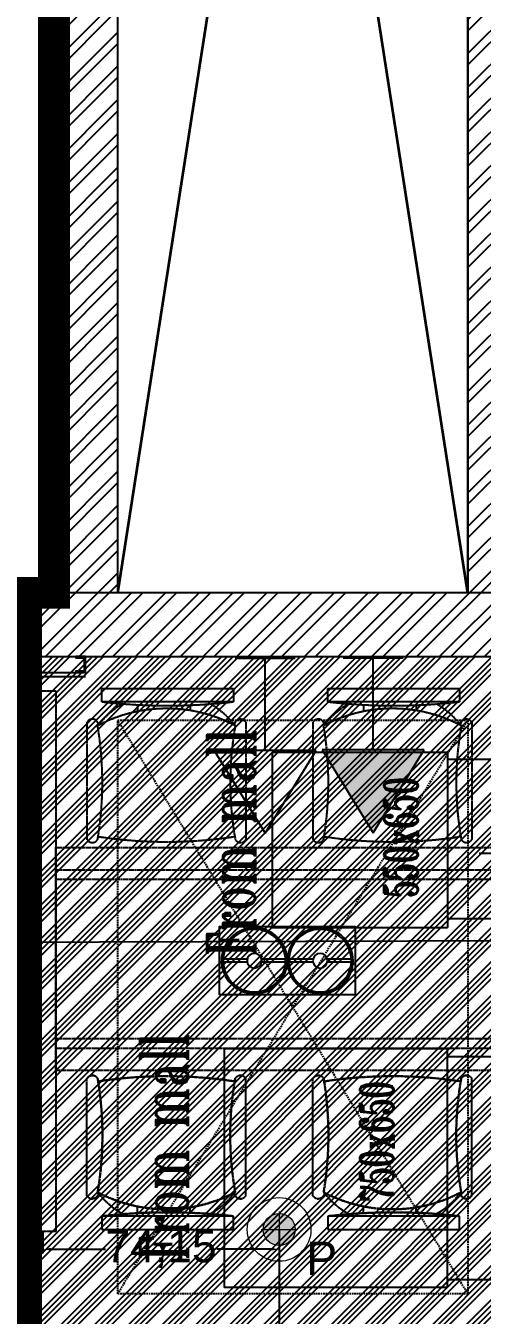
# Model space of a CAD drawing. Extents: x -2975 to 7327, y -1166 to 1029.
# Drawn here: x -83.8 to 59.5, y -579 to -174.3 of the extents above; entities that cross this region are included whole.
import ezdxf
from ezdxf import colors
from ezdxf.entities.mleader import LeaderData, LeaderLine
from ezdxf.enums import TextEntityAlignment as Align
from ezdxf.math import Vec2, Vec3

# ---------------------------------------------------------------- set-up
doc = ezdxf.new("R2010")
doc.units = 0
doc.header["$PDMODE"] = 34
for name, pattern in [('LOD-D2-03-04-SHEET 01 LEVEL 02 PLAN$0$004-002-APX-LVL-02-ZONE08$0$HIDDENX2', [0.75, 0.5, -0.25]), ('XR-Mince$0$Anchor Stor (Ground Floor Plan ) Xref$2$Retail Building ( Ground Floor ) Xref$0$HIDDEN', [0.375, 0.25, -0.125]), ('XR-Mince$0$D2-03-04 PLAN$0$DASHDOT2', [12.7, 6.35, -3.175, 0, -3.175]), ('XR-Mince$0$LOWER LEVEL GROUND FLOOR$0$DASHDOT', [25.4, 12.7, -6.35, 0, -6.35])]:
    doc.linetypes.add(name, pattern=pattern)
for name, color, linetype, lineweight in [('E-L-TEXT', 7, 'Continuous', 13), ('XR-Mince$0$D2-03-04 PLAN$0$S-GRID-IDEN', 8, 'Continuous', 35), ('XR-Mince$0$partition', 8, 'Continuous', 9)]:
    doc.layers.add(name, color=color, linetype=linetype, lineweight=lineweight)
for name, color, linetype in [('E-TEXT-LIGHTING', 7, 'Continuous'), ('fire extinguisher', 7, 'Continuous'), ('fire fighting', 1, 'Continuous'), ('H-DUCT-EXH', 20, 'Continuous'), ('LOD-D2-03-04-SHEET 01 LEVEL 02 PLAN$0$004-002-APX-LVL-02-ZONE08$0$A-OPEN-ABOV', 8, 'LOD-D2-03-04-SHEET 01 LEVEL 02 PLAN$0$004-002-APX-LVL-02-ZONE08$0$HIDDENX2'), ('M-EXHAUST', 1, 'Continuous'), ('M-FIRE FIGHTING-1.5 INCH', 1, 'Continuous'), ('M-FIRE FIGHTING-2 INCH', 1, 'Continuous'), ('M-FRESHAIR', 4, 'Continuous'), ('ventilation hood', 6, 'Continuous'), ('XR-Mince$0$004-002-APX-LVL-02-ZONE08$0$A-OPEN-BELW', 8, 'Continuous'), ('XR-Mince$0$004-002-APX-LVL-02-ZONE08$0$A-WALL-FULL', 8, 'Continuous'), ('XR-Mince$0$004-002-APX-LVL-02-ZONE08$0$A-WALL-PATT', 8, 'Continuous'), ('XR-Mince$0$004-002-APX-LVL-02-ZONE08$0$A-WALL-PLST', 8, 'Continuous'), ('XR-Mince$0$004-002-APX-LVL-02-ZONE08$0$I-DETL-ELEV', 8, 'Continuous'), ('XR-Mince$0$ceiling', 149, 'Continuous'), ('XR-Mince$0$D2-03-04 PLAN$0$A-SECT-004L', 8, 'Continuous'), ('XR-Mince$0$fur dashed', 15, 'XR-Mince$0$Anchor Stor (Ground Floor Plan ) Xref$2$Retail Building ( Ground Floor ) Xref$0$HIDDEN'), ('XR-Mince$0$hatch-wall', 8, 'Continuous'), ('XR-Mince$0$lease line', 8, 'Continuous'), ('XR-Mince$0$lighting unit', 4, 'Continuous')]:
    doc.layers.add(name, color=color, linetype=linetype)
doc.styles.add('ROMANT', font='romant__.ttf')
doc.styles.get("Standard").update_dxf_attribs({"font": 'arial.ttf'})
doc.styles.add('XR-Mince$0$Standard', font='arial.ttf')
doc.dimstyles.new('ISO-25', dxfattribs={"dimtxt": 10, "dimasz": 2.5, "dimexe": 1.25, "dimexo": 0.625, "dimtad": 0, "dimtxsty": 'Standard', "dimcen": 2.5, "dimadec": 0, "dimazin": 0, "dimtfac": 1, "dimtix": 1, "dimtmove": 0, "dimatfit": 3, "dimfxl": 1, "dimarcsym": 0})

# ---------------------------------------------------------------- blocks, each defined once
blk = doc.blocks.new('XR-Mince$0$gfhfhh')
at = {"layer": 'XR-Mince$0$fur dashed'}
for p, q in [((-5832.98, -7608.14), (-5818.47, -7576.96)), ((-5815.3, -7578.44), (-5829.81, -7609.62)), ((-5818.47, -7576.96), (-5815.3, -7578.44)), ((-5809.07, -7577.72), (-5781.26, -7590.66)), ((-5819.28, -7589.08), (-5818, -7589.67)), ((-5825.19, -7601.55), (-5823.59, -7602.29)), ((-5829.81, -7609.62), (-5832.98, -7608.14)), ((-5826.62, -7615.43), (-5798.81, -7628.38))]:
    blk.add_line(p, q, dxfattribs=at)
for centre, radius, start, end in [((-5957.03, -7531.44), 149.32, 328.4277, 341.6545), ((-5808.92, -7579.34), 1.61, 95.4289, 239.2671), ((-5786.24, -7611.29), 38.42, 127.1004, 182.9817), ((-5804.39, -7602.84), 22.75, 102.7414, 124.5825), ((-5760.63, -7511.1), 84.95, 234.9559, 255.1262), ((-5896.26, -7560.08), 117.76, 326.2485, 343.8337), ((-5782.59, -7591.59), 1.61, 275.4289, 34.6533), ((-5804.39, -7602.84), 22.75, 185.2793, 207.3408), ((-5825.3, -7614.52), 1.61, 70.089, 214.6533), ((-5848.26, -7699.37), 89.28, 55.4498, 74.6324), ((-5798.96, -7626.76), 1.61, 275.4289, 34.6533)]:
    blk.add_arc(centre, radius, start, end, dxfattribs=at)
blk = doc.blocks.new('XR-Mince$0$fur')
at = {"layer": 'XR-Mince$0$fur dashed'}
for p, q in [((-13629.64, -21473.69), (-13588.37, -21473.69)), ((-13629.64, -21477.89), (-13629.64, -21473.69)), ((-13588.37, -21473.69), (-13588.37, -21477.89)), ((-13558.67, -21473.69), (-13517.4, -21473.69)), ((-13558.67, -21477.89), (-13558.67, -21473.69)), ((-13517.4, -21473.69), (-13517.4, -21477.89)), ((-13663.4, -21474.41), (-13644.12, -21474.41)), ((-13644.12, -21474.41), (-13644.12, -21644.13)), ((-13588.37, -21477.89), (-13629.64, -21477.89)), ((-13517.4, -21477.89), (-13558.67, -21477.89)), ((-13618.52, -21478.83), (-13618.52, -21480.95)), ((-13601.96, -21478.94), (-13601.96, -21480.64)), ((-13547.55, -21478.83), (-13547.55, -21480.95)), ((-13530.99, -21478.94), (-13530.99, -21480.64)), ((-13634.35, -21484.3), (-13634.35, -21521.12)), ((-13584.43, -21484.3), (-13584.43, -21521.12)), ((-13563.38, -21484.3), (-13563.38, -21521.12)), ((-13513.46, -21484.3), (-13513.46, -21521.12)), ((-13644.12, -21523.6), (-13344.7, -21523.6)), ((-13644.12, -21593.6), (-13644.12, -21523.6)), ((-13644.12, -21530.6), (-13344.7, -21530.6)), ((-13644.12, -21533.6), (-13344.7, -21533.6)), ((-13644.12, -21583.6), (-13344.7, -21583.6)), ((-13644.12, -21586.6), (-13344.7, -21586.6)), ((-13344.7, -21593.6), (-13644.12, -21593.6)), ((-13634.35, -21632.9), (-13634.35, -21596.09)), ((-13584.43, -21632.9), (-13584.43, -21596.09)), ((-13563.38, -21632.9), (-13563.38, -21596.09)), ((-13513.46, -21632.9), (-13513.46, -21596.09)), ((-13588.37, -21639.32), (-13629.64, -21639.32)), ((-13629.64, -21639.32), (-13629.64, -21643.51)), ((-13618.52, -21638.38), (-13618.52, -21636.26)), ((-13601.96, -21638.26), (-13601.96, -21636.56)), ((-13588.37, -21643.51), (-13588.37, -21639.32)), ((-13517.4, -21639.32), (-13558.67, -21639.32)), ((-13558.67, -21639.32), (-13558.67, -21643.51)), ((-13547.55, -21638.38), (-13547.55, -21636.26)), ((-13530.99, -21638.26), (-13530.99, -21636.56)), ((-13517.4, -21643.51), (-13517.4, -21639.32)), ((-13644.12, -21644.13), (-13663.4, -21644.13)), ((-13629.64, -21643.51), (-13588.37, -21643.51)), ((-13558.67, -21643.51), (-13517.4, -21643.51))]:
    blk.add_line(p, q, dxfattribs=at)
blk.add_lwpolyline([(-13644.12, -21523.6), (-13344.7, -21523.6), (-13344.7, -21593.6), (-13644.12, -21593.6)], close=True, dxfattribs=at)
for points in [[(-13644.12, -21530.6), (-13344.7, -21530.6)], [(-13644.12, -21533.6), (-13344.7, -21533.6)], [(-13644.12, -21583.6), (-13344.7, -21583.6)], [(-13644.12, -21586.6), (-13344.7, -21586.6)]]:
    blk.add_lwpolyline(points, dxfattribs=at)
for centre, radius, start, end in [((-13609, -21299.89), 179.19, 263.3862, 276.613), ((-13538.03, -21299.89), 179.19, 263.3862, 276.613), ((-13609.39, -21502.11), 27.3, 120.2377, 142.2993), ((-13609.39, -21526.14), 46.1, 62.0589, 117.9402), ((-13609.39, -21502.11), 27.3, 37.6999, 59.541), ((-13538.42, -21502.11), 27.3, 120.2377, 142.2993), ((-13538.42, -21526.14), 46.1, 62.0589, 117.9402), ((-13538.42, -21502.11), 27.3, 37.6999, 59.541), ((-13632.68, -21485.28), 1.93, 5.0475, 149.6117), ((-13736.63, -21503.26), 107.13, 350.4083, 9.5909), ((-13487.43, -21503.27), 101.94, 169.9144, 190.0847), ((-13586.12, -21485.28), 1.93, 30.3874, 174.2256), ((-13561.71, -21485.28), 1.93, 5.0475, 149.6117), ((-13665.66, -21503.26), 107.13, 350.4083, 9.5909), ((-13416.46, -21503.27), 101.94, 169.9144, 190.0847), ((-13515.15, -21485.28), 1.93, 30.3874, 174.2256), ((-13632.67, -21520.14), 1.93, 210.3874, 329.6117), ((-13609.39, -21380.51), 141.31, 261.2069, 278.7922), ((-13586.11, -21520.14), 1.93, 210.3874, 329.6117), ((-13561.7, -21520.14), 1.93, 210.3874, 329.6117), ((-13538.42, -21380.51), 141.31, 261.2069, 278.7922), ((-13515.14, -21520.14), 1.93, 210.3874, 329.6117), ((-13632.67, -21597.07), 1.93, 30.3883, 149.6126), ((-13609.39, -21736.7), 141.31, 81.2078, 98.7931), ((-13586.11, -21597.07), 1.93, 30.3883, 149.6126), ((-13561.7, -21597.07), 1.93, 30.3883, 149.6126), ((-13538.42, -21736.7), 141.31, 81.2078, 98.7931), ((-13515.14, -21597.07), 1.93, 30.3883, 149.6126), ((-13736.63, -21613.94), 107.13, 350.4091, 9.5917), ((-13487.43, -21613.94), 101.94, 169.9153, 190.0856), ((-13665.66, -21613.94), 107.13, 350.4091, 9.5917), ((-13416.46, -21613.94), 101.94, 169.9153, 190.0856), ((-13609.39, -21591.07), 46.1, 242.0598, 297.9411), ((-13609.39, -21615.1), 27.3, 217.7007, 239.7623), ((-13609.39, -21615.1), 27.3, 300.459, 322.3001), ((-13538.42, -21591.07), 46.1, 242.0598, 297.9411), ((-13538.42, -21615.1), 27.3, 217.7007, 239.7623), ((-13538.42, -21615.1), 27.3, 300.459, 322.3001), ((-13632.68, -21631.93), 1.93, 210.3883, 354.9525), ((-13586.12, -21631.93), 1.93, 185.7744, 329.6126), ((-13561.71, -21631.93), 1.93, 210.3883, 354.9525), ((-13515.15, -21631.93), 1.93, 185.7744, 329.6126), ((-13609, -21817.31), 179.19, 83.387, 96.6138), ((-13538.03, -21817.31), 179.19, 83.387, 96.6138)]:
    blk.add_arc(centre, radius, start, end, dxfattribs=at)
at = {"layer": 'XR-Mince$0$fur dashed', "yscale": 1.2, "zscale": 1.2}
for p, xscale, rotation in [((-2398.91, -23967.19), 1.2, 294.9584931452802), ((-2327.94, -23967.19), 1.2, 294.9584931452802), ((-2398.91, -19150.01), -1.2, 245.0415068547198), ((-2327.94, -19150.01), -1.2, 245.0415068547198)]:
    blk.add_blockref('XR-Mince$0$gfhfhh', p, dxfattribs=dict(at, xscale=xscale, rotation=rotation))
blk = doc.blocks.new('XR-Mince$0$light schedule$0$LEGEND$0$minigrid in trimless 2')
at = {"layer": 'XR-Mince$0$lighting unit'}
for p, q in [((-0.23, 9.77), (-0.23, 6.11)), ((0.27, 6.1), (0.27, 9.77)), ((0.27, 0.25), (0.27, 3.93)), ((-0.23, 3.93), (-0.23, 0.25)), ((-0.23, -0.27), (-0.23, -3.93)), ((0.27, -3.93), (0.27, -0.27)), ((-0.23, -6.11), (-0.23, -9.79)), ((0.27, -9.79), (0.27, -6.1))]:
    blk.add_line(p, q, dxfattribs=at)
blk.add_lwpolyline([(-5.2, -10.35), (5.2, -10.35), (5.2, 10.35), (-5.2, 10.35)], close=True, dxfattribs=at)
for centre, radius in [((0, 5.02), 5.02), ((0.01, 5.01), 4.77), ((0, 5.02), 1.12), ((0, -5.02), 5.02), ((0.01, -5.03), 4.77), ((0, -5.02), 1.12)]:
    blk.add_circle(centre, radius, dxfattribs=at)
blk = doc.blocks.new('XR-Mince$0$lighting')
at = {"layer": 'XR-Mince$0$ceiling', "color": 200, "xscale": -2.058, "yscale": 2.058, "zscale": 2.058, "rotation": 270}
blk.add_blockref('XR-Mince$0$light schedule$0$LEGEND$0$minigrid in trimless 2', (-3571.45, -21559.15), dxfattribs=at)
blk = doc.blocks.new('XR-Mince$0$ceiling')
at = {"layer": 'XR-Mince$0$ceiling', "linetype": 'Continuous'}
h = blk.add_hatch(dxfattribs=at)
h.set_pattern_fill('ANSI34', color=256, scale=10)
h.set_pattern_definition([(45, (0, 0), (-5.303301, 5.303301), []), (45, (1.768, 0), (-5.303301, 5.303301), []), (45, (3.5355, 0), (-5.303301, 5.303301), []), (45, (5.303, 0), (-5.303301, 5.303301), [])])
h.paths.add_polyline_path([(-7433.02, -17009.21), (-7433.02, -17209.21), (-8653.51, -17209.21), (-8653.51, -16463.71), (-8494.7, -16463.71), (-8494.7, -16738.71), (-8524.7, -16738.71), (-8524.7, -16918.71), (-8494.7, -16918.71), (-8494.7, -16959.21), (-7433.02, -16959.21)])
blk.add_lwpolyline([(-7433.02, -17009.21), (-7433.02, -17209.21), (-8653.51, -17209.21), (-8653.51, -16463.71), (-8494.7, -16463.71), (-8494.7, -16738.71), (-8524.7, -16738.71), (-8524.7, -16918.71), (-8494.7, -16918.71), (-8494.7, -16959.21), (-7433.02, -16959.21)], close=True, dxfattribs=at)
blk = doc.blocks.new('FE')
at = {"layer": 'fire extinguisher', "color": 4, "ltscale": 100}
for p, q in [((19622.7, 17897.2), (19462.6, 17637.7)), ((19782.7, 17637.7), (19622.7, 17897.2)), ((19462.6, 17637.7), (19782.7, 17637.7))]:
    blk.add_line(p, q, dxfattribs=at)
at = {"layer": 'fire extinguisher', "color": 1, "ltscale": 100}
for p, q in [((19622.7, 17637.7), (19622.7, 17349.6)), ((19528.6, 17349.6), (19716.7, 17349.6))]:
    blk.add_line(p, q, dxfattribs=at)
blk = doc.blocks.new('FE-1')
h = blk.add_hatch(color=3)
h.dxf.hatch_style = 1
h.paths.add_polyline_path([(20175.3, 17897.2), (20015.3, 17637.7), (20335.4, 17637.7)])
h = blk.add_hatch(color=3)
h.dxf.hatch_style = 1
h.paths.add_polyline_path([(20335.4, 17637.7), (20175.3, 17897.2), (20015.3, 17637.7)])
h = blk.add_hatch(color=3)
h.dxf.hatch_style = 1
h.paths.add_polyline_path([(20175.3, 17897.2), (20015.3, 17637.7), (20335.4, 17637.7)])
at = {"layer": 'fire fighting', "ltscale": 100}
blk.add_hatch(color=3, dxfattribs=at).paths.add_polyline_path([(20335.4, 17637.7), (20175.3, 17897.2), (20015.3, 17637.7)])
at = {"layer": 'fire extinguisher', "color": 1, "ltscale": 100}
for p, q in [((20175.3, 17637.7), (20175.3, 17349.6)), ((20081.3, 17349.6), (20269.4, 17349.6))]:
    blk.add_line(p, q, dxfattribs=at)
at = {"layer": 'fire fighting', "color": 3, "ltscale": 100}
for p, q in [((20175.3, 17897.2), (20015.3, 17637.7)), ((20335.4, 17637.7), (20175.3, 17897.2))]:
    blk.add_line(p, q, dxfattribs=at)
at = {"layer": 'fire fighting', "ltscale": 100}
blk.add_line((20015.3, 17637.7), (20335.4, 17637.7), dxfattribs=at)
blk = doc.blocks.new('A$C76930CCA')
at = {"layer": 'H-DUCT-EXH'}
for p, q in [((0.0826, 0), (0.1402, 0)), ((-0.0852, 0), (-0.0275, 0))]:
    blk.add_line(p, q, dxfattribs=at)
for centre, start, end in [((0, 0), 180.0035, 0), ((0.055, 0), 0.0035, 180)]:
    blk.add_arc(centre, 0.0275, start, end, dxfattribs=at)
blk.add_solid([(-0.0852, 0.0201), (-0.0852, -0.0201), (-0.2056, 0)], dxfattribs=at)
blk = doc.blocks.new('pendent sprinkler')
at = {"layer": 'E-L-TEXT', "lineweight": 13}
h = blk.add_hatch(color=1, dxfattribs=at)
h.dxf.hatch_style = 1
h.set_gradient(color1=(255, 0, 0), color2=(0, 255, 0), name='SPHERICAL')
h.paths.add_polyline_path([(-33041208.9, 36644689.2, 1), (-33041258.9, 36644689.2, 1)])
at = {"layer": 'E-L-TEXT', "color": 1, "lineweight": 13}
for p, q in [((-33041233.9, 36644717.6), (-33041233.9, 36644660.8)), ((-33041262.3, 36644689.2), (-33041205.5, 36644689.2))]:
    blk.add_line(p, q, dxfattribs=at)
for radius in [50, 25]:
    blk.add_circle((-33041233.9, 36644689.2), radius, dxfattribs=at)
at = {"color": 3, "lineweight": 13}
blk.add_text('P', height=52.1, dxfattribs=at).set_placement((-33041191.2, 36644618))
blk = doc.blocks.new('A$C0CA31A34')
at = {"layer": 'E-L-TEXT', "color": 1, "lineweight": 13, "xscale": 0.2, "yscale": 0.2, "zscale": 0.2}
blk.add_blockref('pendent sprinkler', (6608246.79, -7328937.84), dxfattribs=at)
blk = doc.blocks.new('*D119')
at = {"layer": 'Defpoints', "color": 0, "transparency": 16777216}
for p in [(-78.43, -552.07), (-4.28, -552.07), (-78.43, -558.28)]:
    blk.add_point(p, dxfattribs=at)
at = {"layer": 'M-FIRE FIGHTING-2 INCH', "color": 0, "lineweight": -2, "transparency": 16777216}
for p, q in [((-78.43, -552.7), (-78.43, -559.53)), ((-4.28, -552.7), (-4.28, -559.53)), ((-75.93, -558.28), (-58.85, -558.28)), ((-6.78, -558.28), (-23.86, -558.28))]:
    blk.add_line(p, q, dxfattribs=at)
at = {"layer": 'M-FIRE FIGHTING-2 INCH', "color": 0, "transparency": 16777216}
for points in [[(-75.93, -557.86), (-75.93, -558.7), (-78.43, -558.28)], [(-6.78, -557.86), (-6.78, -558.7), (-4.28, -558.28)]]:
    blk.add_solid(points, dxfattribs=at)
at = {"layer": 'M-FIRE FIGHTING-2 INCH', "color": 0, "transparency": 16777216, "insert": (-41.36, -558.28), "char_height": 10, "attachment_point": 5}
blk.add_mtext('74,15', dxfattribs=at)
blk = doc.blocks.new('XR-Mince')
at = {"layer": 'XR-Mince$0$hatch-wall', "ltscale": 100}
h = blk.add_hatch(dxfattribs=at)
h.set_pattern_fill('ANSI32', color=256, scale=20, style=0)
h.set_pattern_definition([(45, (8569.7315, 21091.42), (-5.3033009, 5.3033009), []), (45, (8573.267, 21091.42), (-5.3033009, 5.3033009), [])])
h.paths.add_polyline_path([(826.03, 917.71), (826.03, 937.71), (-54.97, 937.71), (-54.97, 937.71), (-74.97, 937.71), (-74.97, -352.29), (-97.47, -352.29), (-97.47, -372.29), (-74.97, -372.29), (-54.97, -372.29), (75.03, -372.29), (75.03, 352.71), (55.03, 352.71), (55.03, -352.29), (-54.97, -352.29), (-55.24, 352.63), (55.03, 352.63), (55.03, 372.63), (-54.97, 372.63), (-54.97, 917.71)])
h.paths.add_polyline_path([(946.03, 874.36), (966.03, 874.36), (975.03, 874.36), (975.03, 894.36), (966.03, 894.36), (966.03, 937.71), (946.03, 937.71)])
at = {"layer": 'XR-Mince$0$004-002-APX-LVL-02-ZONE08$0$A-OPEN-BELW'}
for p, q in [((55.03, -352.29), (-54.97, 352.63)), ((-54.97, -352.29), (55.03, 352.63)), ((55.03, -352.29), (-54.97, 352.63)), ((-54.97, -352.29), (55.03, 352.63))]:
    blk.add_line(p, q, dxfattribs=at)
at = {"layer": 'XR-Mince$0$004-002-APX-LVL-02-ZONE08$0$A-WALL-FULL'}
for p, q in [((-74.97, -352.29), (-97.47, -352.29)), ((-97.47, -372.29), (-65.07, -372.29)), ((-65.07, -372.29), (-54.97, -372.29))]:
    blk.add_line(p, q, dxfattribs=at)
at = {"layer": 'XR-Mince$0$004-002-APX-LVL-02-ZONE08$0$A-WALL-PATT'}
for p, q in [((-97.47, -377.29), (-65.07, -377.29)), ((-97.47, -378.49), (-65.07, -378.49))]:
    blk.add_line(p, q, dxfattribs=at)
at = {"layer": 'XR-Mince$0$004-002-APX-LVL-02-ZONE08$0$A-WALL-PLST'}
blk.add_lwpolyline([(-80.47, -348.59), (-97.47, -348.59), (-97.47, -352.29)], dxfattribs=at)
at = {"layer": 'XR-Mince$0$004-002-APX-LVL-02-ZONE08$0$I-DETL-ELEV'}
blk.add_lwpolyline([(-68.07, -377.29), (-65.07, -377.29), (-65.07, -372.29), (-68.07, -372.29), (-68.07, -372.69), (-65.47, -372.69), (-65.47, -376.89), (-68.07, -376.89)], close=True, dxfattribs=at)
at = {"layer": 'XR-Mince$0$D2-03-04 PLAN$0$A-SECT-004L', "ltscale": 0.25}
for p, q in [((-74.97, 937.71), (-74.97, -352.29)), ((-74.97, 937.71), (-74.97, -352.29)), ((-54.97, -352.29), (-54.97, 352.71)), ((-54.97, -352.29), (-54.97, 352.71)), ((-54.97, -352.29), (-54.97, 352.71)), ((-54.97, -352.29), (-54.97, 352.71)), ((-54.97, -352.29), (-54.97, 352.63)), ((-54.97, -352.29), (-54.97, 352.63)), ((55.03, 352.71), (55.03, -352.29)), ((55.03, 352.71), (55.03, -352.29)), ((55.03, 352.63), (55.03, -352.29)), ((75.03, -352.29), (-74.97, -352.29)), ((55.03, -352.29), (-65.47, -352.29)), ((55.03, -352.29), (-54.97, -352.29)), ((-54.97, -372.29), (75.03, -372.29))]:
    blk.add_line(p, q, dxfattribs=at)
at = {"layer": 'XR-Mince$0$D2-03-04 PLAN$0$A-SECT-004L', "linetype": 'XR-Mince$0$D2-03-04 PLAN$0$DASHDOT2', "ltscale": 0.25}
for p, q in [((-74.97, -352.29), (-97.47, -352.29)), ((-97.47, -372.29), (-65.07, -372.29)), ((-71.12, -372.29), (75.03, -372.29))]:
    blk.add_line(p, q, dxfattribs=at)
at = {"layer": 'XR-Mince$0$D2-03-04 PLAN$0$A-SECT-004L', "ltscale": 0.25}
blk.add_lwpolyline([(-54.97, 352.71), (55.03, 352.71), (54.91, -352.29), (-54.97, -352.29), (-54.97, 352.71)], dxfattribs=at)
at = {"layer": 'XR-Mince$0$D2-03-04 PLAN$0$S-GRID-IDEN'}
for p, q in [((-54.97, 352.71), (54.91, -352.29)), ((-54.97, -352.29), (55.03, 352.71)), ((-54.97, 352.71), (54.91, -352.29)), ((-54.97, -352.29), (55.03, 352.71))]:
    blk.add_line(p, q, dxfattribs=at)
at = {"layer": 'XR-Mince$0$lease line', "linetype": 'XR-Mince$0$LOWER LEVEL GROUND FLOOR$0$DASHDOT', "ltscale": 0.5, "const_width": 10}
blk.add_lwpolyline([(-83.78, -1117.79), (-83.78, -352.29), (-74.97, -352.29), (-74.97, 937.71), (846.03, 937.71), (846.53, 894.31), (1185.03, 894.72), (1185.03, -1117.79), (-83.78, -1117.79)], dxfattribs=at)
at = {"layer": 'XR-Mince$0$partition'}
blk.add_lwpolyline([(-93.67, -382.99), (-74.39, -382.99), (-74.39, -552.71), (-93.67, -552.71)], close=True, dxfattribs=at)
at = {"layer": 'XR-Mince$0$fur dashed', "linetype": 'Continuous'}
blk.add_blockref('XR-Mince$0$fur', (13569.73, 21091.42), dxfattribs=at)
at = {"layer": 'XR-Mince$0$lighting unit', "linetype": 'Continuous'}
blk.add_blockref('XR-Mince$0$lighting', (3569.73, 21091.42), dxfattribs=at)
at = {"layer": 'XR-Mince$0$ceiling', "color": 5}
ml = blk.add_multileader_mtext('Standard', dxfattribs=at)
ml.set_content('', color=5, style='XR-Mince$0$Standard')
ml.set_leader_properties()
ml.build(insert=Vec2(0, 0))
ml.multileader.update_dxf_attribs({"arrow_head_size": 35})
ctx = ml.context
ctx.base_point, ctx.char_height, ctx.arrow_head_size, ctx.landing_gap_size, ctx.plane_origin = Vec3(-413.9, -462.21), 5.6, 35, 2.8, Vec3(-22.84, -464.76)
ctx.text_align_type = 2
notes = []
notes.append((ctx, [(0, (1, 1, 0), (-168.68, -462.21), (-1, 0), 239.62, [(0, [(358.78, -460.56)], 0, [])])]))
ctx.mtext.insert, ctx.mtext.alignment, ctx.mtext.flow_direction = Vec3(-411.1, -459.41), 3, 5
for ctx, leaders in notes:
    for number, flags, end, landing, length, lines in leaders:
        leader = LeaderData()
        leader.index, (leader.has_last_leader_line, leader.has_dogleg_vector, leader.attachment_direction) = number, flags
        leader.last_leader_point, leader.dogleg_vector, leader.dogleg_length = Vec3(end), Vec3(landing), length
        for number, points, colour, breaks in lines:
            line = LeaderLine()
            line.index, line.vertices, line.color, line.breaks = number, Vec3.list(points), colors.encode_raw_color(colour), breaks
            leader.lines.append(line)
        ctx.leaders.append(leader)
at = {"layer": 'XR-Mince$0$ceiling', "linetype": 'Continuous'}
blk.add_blockref('XR-Mince$0$ceiling', (8569.73, 16091.42), dxfattribs=at)

msp = doc.modelspace()

# ---------------------------------------------------------------- block references
at = {"layer": 'E-TEXT-LIGHTING'}
msp.add_blockref('XR-Mince', (0, 0), dxfattribs=at)

# ---------------------------------------------------------------- next in the draw order: linework, layer by layer
at = {"layer": 'LOD-D2-03-04-SHEET 01 LEVEL 02 PLAN$0$004-002-APX-LVL-02-ZONE08$0$A-OPEN-ABOV'}
for p, q in [((-54.973, -572.286), (55.027, -392.286)), ((55.027, -572.286), (-54.973, -392.286))]:
    msp.add_line(p, q, dxfattribs=at)
msp.add_lwpolyline([(-54.973, -572.286), (-54.973, -392.286), (55.027, -392.286), (55.027, -572.286)], close=True, dxfattribs=at)
at = {"layer": 'M-EXHAUST', "color": 1, "linetype": 'Continuous'}
for p, q in [((48.448, -497.754), (495.151, -497.754)), ((48.448, -567.754), (495.151, -567.754))]:
    msp.add_line(p, q, dxfattribs=at)
at = {"layer": 'M-FIRE FIGHTING-1.5 INCH'}
msp.add_line((-4.282, -552.071), (-4.282, -609.141), dxfattribs=at)
at = {"layer": 'M-FRESHAIR', "color": 4, "linetype": 'Continuous'}
for p, q in [((338.537, -404.569), (48.57, -404.569)), ((338.537, -454.569), (48.57, -454.569))]:
    msp.add_line(p, q, dxfattribs=at)
at = {"layer": 'ventilation hood', "color": 1, "linetype": 'Continuous'}
for p, q in [((-6.43, -402.338), (-6.43, -457.338)), ((-6.43, -402.338, 0), (48.57, -402.338, 0)), ((48.57, -402.338), (48.57, -457.338)), ((-6.43, -457.338), (48.57, -457.338)), ((-21.552, -495.254), (-21.552, -570.254)), ((-21.552, -495.254, 0), (48.448, -495.254, 0)), ((48.448, -495.254), (48.448, -570.254)), ((48.448, -570.254), (-21.552, -570.254))]:
    msp.add_line(p, q, dxfattribs=at)

# ---------------------------------------------------------------- next in the draw order: block references
at = {"layer": 'fire extinguisher', "xscale": 0.1, "yscale": 0.1, "zscale": 0.1, "rotation": 180}
msp.add_blockref('FE', (1953.611, 1362.045), dxfattribs=at)
at = {"layer": 'fire extinguisher', "color": 5, "xscale": 0.1, "yscale": 0.1, "zscale": 0.1, "rotation": 180}
msp.add_blockref('FE-1', (2042.768, 1362.164), dxfattribs=at)
at = {"layer": 'fire fighting', "color": 1}
msp.add_blockref('A$C0CA31A34', (-4.282, -552.071), dxfattribs=at)
msp.add_blockref('A$C0CA31A34', (-4.282, -552.071), dxfattribs=at)
at = {"layer": 'ventilation hood', "xscale": -144.0000000000008, "yscale": 144.0000000000008, "zscale": 144, "rotation": 5.466849053448185e-06}
msp.add_blockref('A$C76930CCA', (78.758, -434.056, 0), dxfattribs=at)

# ---------------------------------------------------------------- next in the draw order: texts
at = {"layer": 'ventilation hood', "color": 2, "lineweight": -3, "style": 'ROMANT', "width": 0.6}
for s, height, p in [('From mall', 15, (-19.348, -430.629, 0)), ('550x650', 10.5, (33.996, -429.038, 0.012)), ('From mall', 15, (-40.407, -526.046, 0)), ('750x650', 10.5, (26.373, -524.455, 0.012))]:
    msp.add_text(s, height=height, rotation=90.00001, dxfattribs=at).set_placement(p, align=Align.MIDDLE_CENTER)

# ---------------------------------------------------------------- next in the draw order: dimensions: what is measured, and where the dimension line sits
at = {"layer": 'M-FIRE FIGHTING-2 INCH', "color": 32, "true_color": 0xcd6928}
dim = msp.add_linear_dim(base=(-78.43, -558.28), p1=(-4.282, -552.071), p2=(-78.43, -552.071), dimstyle='ISO-25', dxfattribs=at)
dim.commit()
dim.dimension.update_dxf_attribs({"geometry": '*D119', "text_midpoint": (-41.356, -558.28)})

doc.saveas('drawing.dxf')
